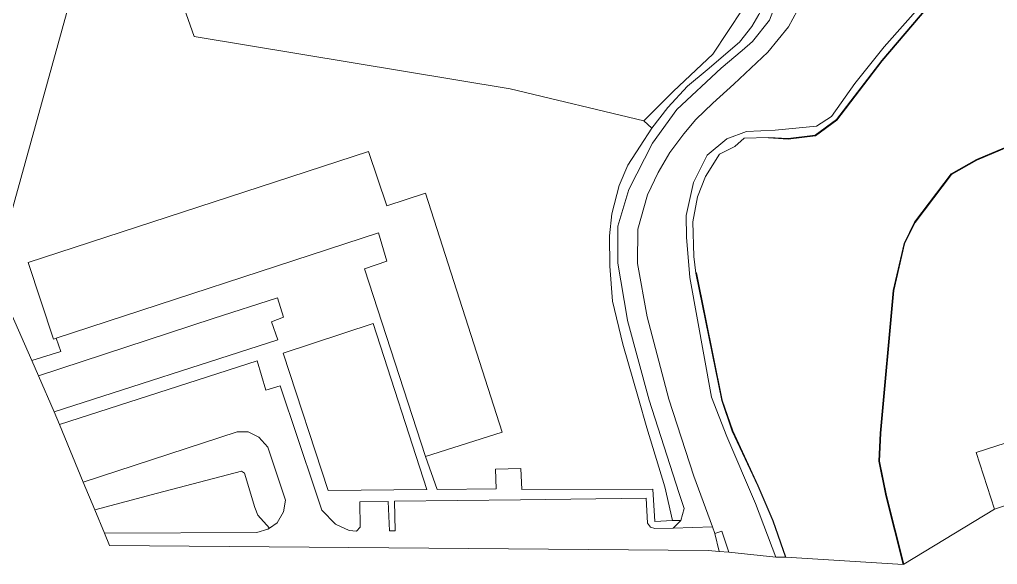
# Model space of a CAD drawing. Header units: metres. Extents: x 112942 to 118371, y 496117 to 499046.
# Drawn here: x 116794.3 to 116957.3, y 497089.3 to 497180 of the extents above; entities that cross this region are included whole.
import ezdxf

# ---------------------------------------------------------------- set-up
doc = ezdxf.new("R2010")
doc.units = ezdxf.units.M
doc.layers.add('B-WE-OG-TOPOKAART-G', color=253, linetype='Continuous', lineweight=18)

msp = doc.modelspace()

# ---------------------------------------------------------------- linework, layer by layer
at = {"layer": 'B-WE-OG-TOPOKAART-G', "elevation": -0.206}
msp.add_lwpolyline([(116800.435, 497126.962), (116800.004, 497126.821), (116795.761, 497139.549), (116852.445, 497158.057), (116855.51, 497148.987), (116861.986, 497151.139), (116874.764, 497111.324), (116861.992, 497107.228), (116851.792, 497138.508), (116855.524, 497139.805), (116854.163, 497144.5), (116800.435, 497126.962)], close=True, dxfattribs=at)
at = {"layer": 'B-WE-OG-TOPOKAART-G'}
for points in [[(116808.114, 497202.682, -1.074), (116833.236, 497198.113, -1.007), (116858.911, 497193.078, -0.903), (116881.101, 497188.497, -0.88), (116904.928, 497183.7, -0.686), (116905.652, 497183.901, -0.959), (116905.749, 497183.878, -0.959), (116914.86, 497181.792, -0.613), (116909.869, 497174.244, -0.532), (116903.299, 497168.099, -0.439), (116898.359, 497163.157, -0.282), (116876.093, 497168.506, -0.143), (116823.417, 497177.198, -0.347), (116816.105, 497198.054, -0.743), (116805.858, 497194.554, -0.6), (116808.114, 497202.682, -1.074)], [(116816.105, 497198.054, -0.743), (116823.417, 497177.198, -0.347), (116876.093, 497168.506, -0.143), (116898.359, 497163.157, -0.282), (116899.689, 497161.917, -0.366), (116897.728, 497158.97, -0.34), (116895.663, 497155.785, -0.232), (116894.26, 497152.399, -0.084), (116893.027, 497147.685, -0.029), (116892.648, 497143.993, -0.029), (116892.678, 497138.939, -0.049), (116893.125, 497133.12, -0.055), (116894.825, 497125.979, -0.032), (116897.465, 497116.906, -0.017), (116898.86, 497112.028, -0.067), (116901.864, 497102.176, -0.154), (116903.105, 497096.572, -0.319), (116900.165, 497096.402, -0.308), (116899.861, 497101.788, -0.236), (116878.021, 497101.775, -0.243), (116877.829, 497105.245, -0.093), (116873.64, 497105.17, -0.097), (116873.747, 497101.894, -0.183), (116863.887, 497101.784, -0.127), (116861.992, 497107.228, -0.206), (116874.764, 497111.324, -0.206), (116861.986, 497151.139, -0.206), (116855.51, 497148.987, -0.206), (116852.445, 497158.057, -0.206), (116795.761, 497139.549, -0.206), (116800.004, 497126.821, -0.206), (116800.435, 497126.962, -0.206), (116801.215, 497124.733, -0.248), (116796.354, 497123.216, -0.153)], [(116805.858, 497194.554, -0.6), (116790.027, 497137.524, -0.192), (116780.999, 497157.938, -0.247), (116777.508, 497158.712, -0.31), (116776.774, 497161.138, -0.213), (116788.405, 497165.007, -0.243), (116792.331, 497166.383, -0.233), (116786.674, 497183.613, -0.355), (116784.998, 497188.719, -0.392), (116805.858, 497194.554, -0.6)], [(116796.354, 497123.216, -0.153), (116790.027, 497137.524, -0.192), (116805.858, 497194.554, -0.6)], [(116921.164, 497190.22, -0.598), (116919.586, 497185.434, -0.575), (116918.454, 497182.555, -0.645), (116917.533, 497180.855, -0.628), (116916.362, 497178.879, -0.636), (116914.279, 497176.283, -0.633), (116908.924, 497171.669, -0.593), (116905.623, 497168.934, -0.523), (116902.327, 497165.382, -0.468), (116899.689, 497161.917, -0.366), (116898.359, 497163.157, -0.282), (116903.299, 497168.099, -0.439), (116909.869, 497174.244, -0.532), (116914.86, 497181.792, -0.613), (116905.749, 497183.878, -0.959), (116907.448, 497190.797, -0.915), (116912.616, 497189.69, -0.625), (116914.6, 497192.44, -0.572), (116921.04, 497191.617, -0.5), (116920.745, 497190.315, -0.598), (116921.164, 497190.22, -0.598)], [(116906.679, 497140.557, -1.474), (116906.508, 497146.346, -1.474), (116907.265, 497150.532, -1.474), (116908.649, 497153.866, -1.474), (116910.954, 497157.629, -1.474), (116913.485, 497158.885, -1.474), (116915.04, 497160.253, -1.474), (116919.098, 497160.411, -1.474), (116919.093, 497160.311, -1.474), (116922.394, 497160.128, -1.474), (116926.925, 497160.657, -1.474), (116930.502, 497163.288, -1.474), (116938.078, 497173.175, -1.474), (116947.029, 497183.696, -1.474), (116947.727, 497185.366, -1.474), (116949.472, 497184.962, -1.474), (116952.074, 497189.781, -1.474), (116957.897, 497188.345, -1.474)], [(116938.078, 497173.175, -1.474), (116930.502, 497163.288, -1.474), (116926.925, 497160.657, -1.474), (116922.394, 497160.128, -1.474), (116919.093, 497160.311, -1.474), (116919.098, 497160.411, -1.474), (116922.391, 497160.228, -1.276), (116926.887, 497160.753, -1.276), (116930.432, 497163.36, -1.276), (116938.001, 497173.238, -1.276), (116946.943, 497183.749, -1.218), (116947.625, 497185.389, -1.194), (116947.727, 497185.366, -1.474), (116947.029, 497183.696, -1.474), (116938.078, 497173.175, -1.474)], [(116920.574, 497183.331, -0.57), (116919.279, 497179.933, -0.573), (116916.434, 497176.358, -0.597), (116914.74, 497174.868, -0.581), (116911.245, 497171.958, -0.602), (116903.839, 497165.038, -0.477), (116899.77, 497159.447, -0.313), (116895.826, 497151.707, -0.14), (116894.027, 497145.623, -0.037), (116894.041, 497139.438, 0.017), (116895.581, 497130.319, -0.176), (116895.647, 497129.926, -0.04), (116899.247, 497116.647, -0.107), (116904.178, 497101.254, -0.158), (116905.07, 497098.613, -0.21), (116904.528, 497096.618, -0.331), (116903.105, 497096.572, -0.319), (116901.864, 497102.176, -0.154), (116898.86, 497112.028, -0.067), (116897.465, 497116.906, -0.017), (116894.825, 497125.979, -0.032), (116893.125, 497133.12, -0.055), (116892.678, 497138.939, -0.049), (116892.648, 497143.993, -0.029), (116893.027, 497147.685, -0.029), (116894.26, 497152.399, -0.084), (116895.663, 497155.785, -0.232), (116897.728, 497158.97, -0.34), (116899.689, 497161.917, -0.366), (116902.327, 497165.382, -0.468), (116905.623, 497168.934, -0.523), (116908.924, 497171.669, -0.593), (116914.279, 497176.283, -0.633), (116916.362, 497178.879, -0.636), (116917.533, 497180.855, -0.628)], [(116904.528, 497096.618, -0.331), (116905.07, 497098.613, -0.21), (116904.178, 497101.254, -0.158), (116899.247, 497116.647, -0.107), (116895.647, 497129.926, -0.04), (116895.581, 497130.319, -0.176), (116894.041, 497139.438, 0.017), (116894.027, 497145.623, -0.037), (116895.826, 497151.707, -0.14), (116899.77, 497159.447, -0.313), (116903.839, 497165.038, -0.477), (116911.245, 497171.958, -0.602), (116914.74, 497174.868, -0.581), (116916.434, 497176.358, -0.597), (116919.279, 497179.933, -0.573), (116920.574, 497183.331, -0.57)], [(116946.943, 497183.749, -1.218), (116938.001, 497173.238, -1.276), (116930.432, 497163.36, -1.276), (116926.887, 497160.753, -1.276), (116922.391, 497160.228, -1.276), (116919.098, 497160.411, -1.474), (116915.04, 497160.253, -1.474), (116913.485, 497158.885, -1.474), (116910.954, 497157.629, -1.474), (116908.649, 497153.866, -1.474), (116907.265, 497150.532, -1.474), (116906.508, 497146.346, -1.474), (116906.679, 497140.557, -1.474), (116907.036, 497137.799, -1.474), (116911.318, 497116.589, -1.276)], [(116944.936, 497182.861, -0.953), (116938.371, 497175.511, -1.04), (116933.532, 497169.366, -1.061), (116929.624, 497163.861, -1.177), (116927.105, 497162.293, -1.177), (116920.222, 497161.581, -1.058), (116915.428, 497161.414, -1.064), (116912.197, 497160.174, -1.023), (116908.903, 497157.443, -1.023), (116906.643, 497152.865, -0.965), (116905.428, 497147.395, -0.86), (116905.453, 497143.811, -0.878), (116906.003, 497137.058, -0.878), (116909.639, 497117.158, -0.793), (116912.189, 497110.607, -0.814), (116916.973, 497099.412, -0.825), (116920.332, 497090.481, -0.799), (116912.504, 497091.31, -0.21), (116911.368, 497094.804, -0.21), (116910.168, 497094.454, -0.21), (116909.774, 497095.531, -0.257), (116906.695, 497103.955, -0.243), (116902.528, 497116.815, -0.163), (116898.925, 497130.493, -0.14), (116897.279, 497139.392, -0.097), (116897.372, 497145.128, -0.103), (116898.983, 497150.824, -0.117), (116900.74, 497154.543, -0.269), (116902.687, 497157.888, -0.273), (116905.009, 497160.99, -0.401), (116907.008, 497163.387, -0.401), (116909.843, 497166.133, -0.428), (116913.361, 497169.28, -0.507), (116918.992, 497174.614, -0.63), (116922.476, 497178.841, -0.633), (116924.594, 497182.816, -0.657)], [(116924.594, 497182.816, -0.657), (116922.476, 497178.841, -0.633), (116918.992, 497174.614, -0.63), (116913.361, 497169.28, -0.507), (116909.843, 497166.133, -0.428), (116907.008, 497163.387, -0.401), (116905.009, 497160.99, -0.401), (116902.687, 497157.888, -0.273), (116900.74, 497154.543, -0.269), (116898.983, 497150.824, -0.117), (116897.372, 497145.128, -0.103), (116897.279, 497139.392, -0.097), (116898.925, 497130.493, -0.14), (116902.528, 497116.815, -0.163), (116906.695, 497103.955, -0.243), (116909.774, 497095.531, -0.257), (116903.255, 497095.295, -0.257), (116904.528, 497096.618, -0.331)], [(116911.318, 497116.589, -1.276), (116913.083, 497111.495, -1.276), (116917.321, 497102.344, -1.276), (116919.819, 497096.518, -1.276), (116921.927, 497090.47, -1.276), (116920.332, 497090.481, -0.799), (116916.973, 497099.412, -0.825), (116912.189, 497110.607, -0.814), (116909.639, 497117.158, -0.793), (116906.003, 497137.058, -0.878), (116905.453, 497143.811, -0.878), (116905.428, 497147.395, -0.86), (116906.643, 497152.865, -0.965), (116908.903, 497157.443, -1.023), (116912.197, 497160.174, -1.023), (116915.428, 497161.414, -1.064), (116920.222, 497161.581, -1.058), (116927.105, 497162.293, -1.177), (116929.624, 497163.861, -1.177), (116933.532, 497169.366, -1.061), (116938.371, 497175.511, -1.04), (116944.936, 497182.861, -0.953)], [(116978.264, 497167.053, -1.474), (116953.763, 497156.728, -1.474), (116949.565, 497154.324, -1.474), (116943.448, 497146.286, -1.474), (116941.706, 497142.715, -1.474), (116939.893, 497134.898, -1.474), (116937.752, 497111.155, -1.474), (116937.491, 497106.483, -1.474), (116938.681, 497100.724, -1.474), (116941.577, 497089.275, -1.474), (116922.021, 497090.503, -1.474), (116919.912, 497096.554, -1.474), (116917.412, 497102.385, -1.474), (116913.175, 497111.532, -1.474), (116911.415, 497116.616, -1.474), (116907.134, 497137.819, -1.474), (116907.036, 497137.799, -1.474), (116906.679, 497140.557, -1.474)], [(116941.577, 497089.275, -1.474), (116938.681, 497100.724, -1.474), (116937.491, 497106.483, -1.474), (116937.752, 497111.155, -1.474), (116939.893, 497134.898, -1.474), (116941.706, 497142.715, -1.474), (116943.448, 497146.286, -1.474), (116949.565, 497154.324, -1.474), (116953.763, 497156.728, -1.474), (116978.264, 497167.053, -1.474)], [(116941.673, 497089.299, -1.145), (116938.779, 497100.746, -1.203), (116937.591, 497106.49, -1.203), (116937.852, 497111.147, -1.203), (116939.992, 497134.882, -1.165), (116941.801, 497142.682, -1.203), (116943.534, 497146.234, -1.151), (116949.632, 497154.247, -1.151), (116953.808, 497156.638, -1.119), (116978.3, 497166.96, -1.119)], [(116978.3, 497166.96, -1.119), (116953.808, 497156.638, -1.119), (116949.632, 497154.247, -1.151), (116943.534, 497146.234, -1.151), (116941.801, 497142.682, -1.203), (116939.992, 497134.882, -1.165), (116937.852, 497111.147, -1.203), (116937.591, 497106.49, -1.203), (116938.779, 497100.746, -1.203), (116941.673, 497089.299, -1.145), (116941.577, 497089.275, -1.474)], [(116796.354, 497123.216, -0.153), (116801.215, 497124.733, -0.248), (116800.435, 497126.962, -0.206), (116854.163, 497144.5, -0.206), (116855.524, 497139.805, -0.206), (116851.792, 497138.508, -0.206), (116861.992, 497107.228, -0.206), (116863.887, 497101.784, -0.127), (116873.747, 497101.894, -0.183), (116873.64, 497105.17, -0.097), (116877.829, 497105.245, -0.093), (116878.021, 497101.775, -0.243), (116899.861, 497101.788, -0.236), (116900.165, 497096.402, -0.308), (116903.105, 497096.572, -0.319), (116904.528, 497096.618, -0.331), (116903.255, 497095.295, -0.257), (116900.18, 497095.285, -0.351), (116899.439, 497095.461, -0.322), (116898.952, 497096.125, -0.264), (116898.723, 497100.335, -0.258), (116877.784, 497100.053, -0.283), (116856.776, 497099.806, -0.242), (116856.907, 497094.897, -0.329), (116855.942, 497094.867, -0.329), (116855.737, 497099.783, -0.242), (116851.01, 497099.718, -0.237), (116851.074, 497095.509, -0.253), (116850.474, 497094.841, -0.253), (116849.249, 497094.901, -0.253), (116846.964, 497095.993, -0.247), (116844.668, 497098.293, -0.247), (116843.631, 497101.487, -0.247), (116837.769, 497119.048, -0.398), (116835.363, 497118.298, -0.389), (116833.891, 497123.209, -0.425), (116800.959, 497112.6, -0.343), (116800.096, 497114.673, -0.307), (116837.37, 497126.671, -0.207), (116836.302, 497129.69, -0.183), (116838.287, 497130.467, -0.163), (116837.325, 497133.659, -0.097), (116826.583, 497130.237, -0.11), (116797.474, 497120.684, -0.193), (116796.354, 497123.216, -0.153)], [(116913.175, 497111.532, -1.474), (116917.412, 497102.385, -1.474), (116919.912, 497096.554, -1.474), (116922.021, 497090.503, -1.474), (116921.927, 497090.47, -1.276), (116919.819, 497096.518, -1.276), (116917.321, 497102.344, -1.276), (116913.083, 497111.495, -1.276), (116911.318, 497116.589, -1.276), (116907.036, 497137.799, -1.474), (116907.134, 497137.819, -1.474), (116911.415, 497116.616, -1.474), (116913.175, 497111.532, -1.474)], [(116797.474, 497120.684, -0.193), (116826.583, 497130.237, -0.11), (116837.325, 497133.659, -0.097), (116838.287, 497130.467, -0.163), (116836.302, 497129.69, -0.183), (116837.37, 497126.671, -0.207), (116800.096, 497114.673, -0.307), (116797.474, 497120.684, -0.193)], [(116862.197, 497101.752, -0.13), (116845.749, 497101.612, -0.19), (116838.267, 497124.488, -0.19), (116853.269, 497129.412, -0.13), (116862.197, 497101.752, -0.13)], [(116838.267, 497124.488, -0.19), (116845.749, 497101.612, -0.19), (116862.197, 497101.752, -0.13), (116853.269, 497129.412, -0.13), (116838.267, 497124.488, -0.19)], [(116800.959, 497112.6, -0.343), (116833.891, 497123.209, -0.425), (116835.363, 497118.298, -0.389), (116837.769, 497119.048, -0.398), (116843.631, 497101.487, -0.247), (116844.668, 497098.293, -0.247), (116846.964, 497095.993, -0.247), (116849.249, 497094.901, -0.253), (116850.474, 497094.841, -0.253), (116851.074, 497095.509, -0.253), (116851.01, 497099.718, -0.237), (116855.737, 497099.783, -0.242), (116855.942, 497094.867, -0.329), (116856.907, 497094.897, -0.329), (116856.776, 497099.806, -0.242), (116877.784, 497100.053, -0.283), (116898.723, 497100.335, -0.258), (116898.952, 497096.125, -0.264), (116899.439, 497095.461, -0.322), (116900.18, 497095.285, -0.351), (116903.255, 497095.295, -0.257), (116909.774, 497095.531, -0.257), (116910.168, 497094.454, -0.21), (116910.888, 497091.442, -0.233), (116909.052, 497091.591, -0.287), (116809.338, 497092.456, -0.313), (116808.498, 497094.476, -0.33), (116833.852, 497094.594, -0.28), (116835.69, 497095.139, -0.247), (116835.976, 497095.33, -0.404), (116837.273, 497096.196, -0.253), (116838.312, 497098.015, -0.267), (116838.616, 497099.995, -0.27), (116835.721, 497108.808, -0.27), (116834.182, 497110.472, -0.293), (116832.425, 497111.338, -0.29), (116830.602, 497111.376, -0.297), (116804.952, 497103, -0.38), (116800.959, 497112.6, -0.343)], [(116991.494, 497120.059, -0.319), (116953.713, 497107.942, -0.319), (116956.756, 497098.478, -0.319), (116941.673, 497089.299, -1.145)], [(116996.635, 497111.531, -0.319), (116956.756, 497098.478, -0.319), (116953.713, 497107.942, -0.319), (116991.494, 497120.059, -0.319)], [(116804.952, 497103, -0.38), (116830.602, 497111.376, -0.297), (116832.425, 497111.338, -0.29), (116834.182, 497110.472, -0.293), (116835.721, 497108.808, -0.27), (116838.616, 497099.995, -0.27), (116838.312, 497098.015, -0.267), (116837.273, 497096.196, -0.253), (116835.976, 497095.33, -0.404), (116834.054, 497097.484, -0.362), (116833.528, 497098.76, -0.314), (116831.783, 497104.468, -0.242), (116831.301, 497104.814, -0.263), (116817.31, 497101.158, -0.296), (116806.875, 497098.377, -0.296), (116804.952, 497103, -0.38)], [(116806.875, 497098.377, -0.296), (116817.31, 497101.158, -0.296), (116831.301, 497104.814, -0.263), (116831.783, 497104.468, -0.242), (116833.528, 497098.76, -0.314), (116834.054, 497097.484, -0.362), (116835.976, 497095.33, -0.404), (116835.69, 497095.139, -0.247), (116833.852, 497094.594, -0.28), (116808.498, 497094.476, -0.33), (116806.875, 497098.377, -0.296)], [(116910.888, 497091.442, -0.233), (116910.168, 497094.454, -0.21), (116911.368, 497094.804, -0.21), (116912.504, 497091.31, -0.21), (116910.888, 497091.442, -0.233)]]:
    msp.add_polyline3d(points, dxfattribs=at)

doc.saveas('drawing.dxf')
